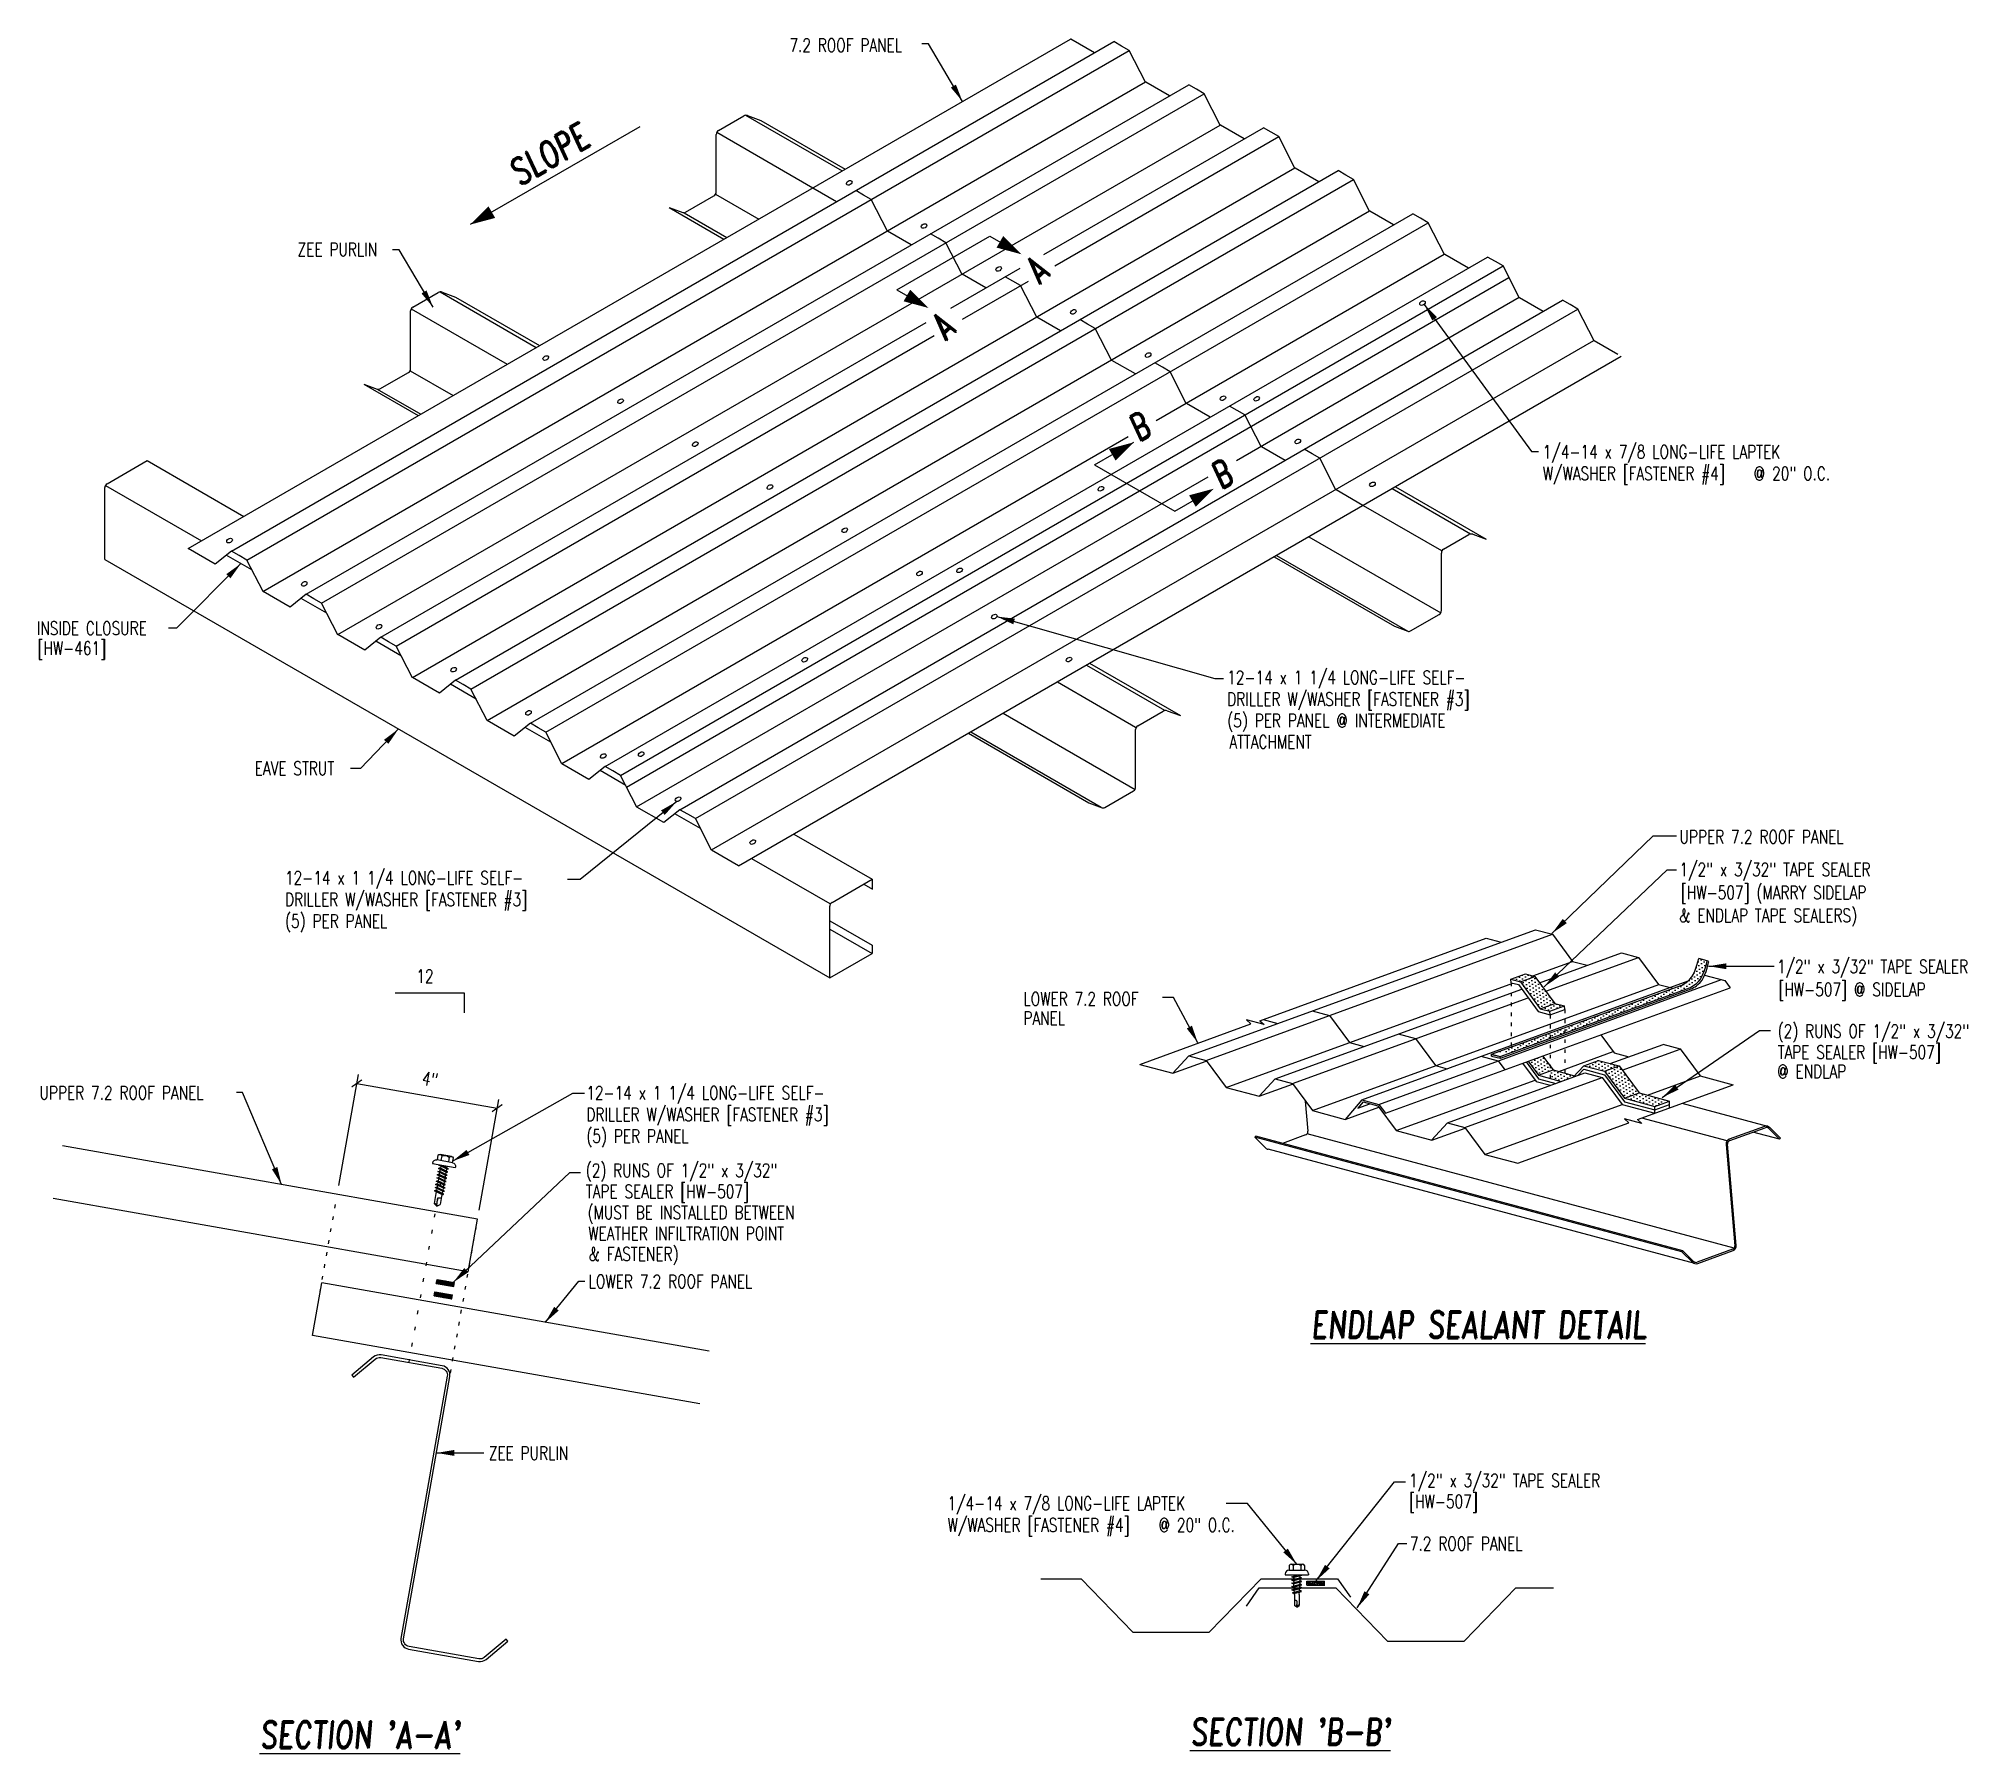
# Model space of a CAD drawing. Extents: x 1.3 to 55.4, y 13.1 to 61.3.
import ezdxf

# ---------------------------------------------------------------- set-up
doc = ezdxf.new("R2010")
doc.units = 0
doc.header["$LTSCALE"] = 4
doc.header["$MEASUREMENT"] = 0
doc.linetypes.add('ACAD_ISO07W100', pattern=[3, 0, -3])
doc.layers.get('0').update_dxf_attribs({"linetype": 'CONTINUOUS'})
doc.layers.get('Defpoints').update_dxf_attribs({"linetype": 'CONTINUOUS'})
for name, color, linetype in [('FASTENER', 9, 'CONTINUOUS'), ('LABEL', 6, 'CONTINUOUS'), ('MARK', 1, 'CONTINUOUS'), ('Mastic', 7, 'CONTINUOUS'), ('PANEL', 11, 'CONTINUOUS'), ('PANEL-S', 11, 'CONTINUOUS'), ('SECTION', 11, 'CONTINUOUS'), ('STLA', 12, 'CONTINUOUS'), ('TAPE', 9, 'CONTINUOUS'), ('TEXT', 2, 'CONTINUOUS')]:
    doc.layers.add(name, color=color, linetype=linetype)
doc.styles.add('ROMAND', font='romand', dxfattribs={"height": 0.075})
doc.styles.add('TEXT', font='SIMPLEX.shx', dxfattribs={"width": 0.75, "height": 0.375})
doc.styles.add('TEXT1', font='ROMANS.shx', dxfattribs={"width": 0.75, "height": 0.375})
doc.dimstyles.new('DETAIL', dxfattribs={"dimscale": 4, "dimtxt": 0.375, "dimasz": 0.0625, "dimexe": 0.0625, "dimexo": 0.0625, "dimgap": 0.0625, "dimtad": 1, "dimdec": 4, "dimzin": 3, "dimdsep": 46, "dimlunit": 4, "dimtxsty": 'TEXT1', "dimblk": 'ARCHTICK', "dimcen": 0.0625, "dimclrd": 7, "dimclre": 7, "dimclrt": 2, "dimadec": 0, "dimazin": 0, "dimtfac": 0.6, "dimtdec": 4, "dimtmove": 0, "dimatfit": 3, "dimfxl": 0, "dimfrac": 2, "dimtolj": 1, "dimtzin": 0, "dimarcsym": 0})
doc.dimstyles.new('DETAIL$7', dxfattribs={"dimscale": 4, "dimtxt": 0.375, "dimasz": 0.125, "dimexe": 0.0625, "dimexo": 0.0625, "dimgap": 0.0625, "dimtad": 1, "dimdec": 4, "dimzin": 3, "dimdsep": 46, "dimlunit": 4, "dimtxsty": 'TEXT', "dimblk": 'ARCHTICK', "dimcen": 0.0625, "dimclrd": 7, "dimclre": 7, "dimclrt": 2, "dimadec": 0, "dimazin": 0, "dimtfac": 0.6, "dimtdec": 4, "dimtmove": 0, "dimatfit": 3, "dimfxl": 0, "dimfrac": 2, "dimtolj": 1, "dimtzin": 0, "dimarcsym": 0})
pattern_1 = [(35, (-1.50944, 0), (-0.01537504, 0.1036819), [0, -0.09375])]

# ---------------------------------------------------------------- blocks, each defined once
blk = doc.blocks.new('LAY-LAB')
at = {"layer": 'LABEL', "color": 6, "style": 'ROMAND', "oblique": 5, "width": 0.75}
blk.add_attdef('LAY-LAB', (0.017, 0.036), '', height=0.188, dxfattribs=at)
blk = doc.blocks.new('FD-F3')
at = {"layer": 'TEXT', "style": 'TEXT1', "width": 0.75}
for s, p in [('12-14 x 1 1/4 LONG-LIFE SELF-', (0.005, -0.041)), ('DRILLER W/WASHER [FASTENER #3]', (0.005, -0.193))]:
    blk.add_text(s, height=0.09375, dxfattribs=at).set_placement(p)
blk.add_attdef('(QUANTITY)', (0.005, -0.344), '', height=0.0938, dxfattribs=at)
blk = doc.blocks.new('_ArchTick')
at = {"color": 0, "const_width": 0.15}
blk.add_lwpolyline([(-0.5, -0.5), (0.5, 0.5)], dxfattribs=at)
blk = doc.blocks.new('FD-F4')
at = {"layer": 'TEXT', "style": 'TEXT1', "width": 0.75}
for s, p in [('1/4-14 x 7/8 LONG-LIFE LAPTEK', (0.005, -0.041)), ('W/WASHER [FASTENER #4]', (0.005, -0.193))]:
    blk.add_text(s, height=0.09375, dxfattribs=at).set_placement(p)
blk.add_attdef('(QUANTITY)', (1.485, -0.193), '', height=0.0938, dxfattribs=at)
blk = doc.blocks.new('Z8X25')
at = {"layer": 'STLA'}
blk.add_lwpolyline([(-1.652, 0.753), (-1.139, 0.142, 0.221695), (-0.995, 0.075), (0.995, 0.075, 0.414214), (1.183, 0.262), (1.183, 4), (1.183, 7.738, -0.414214), (1.445, 8), (3.186, 8, -0.221695), (3.386, 7.906), (3.899, 7.295), (3.842, 7.247), (3.329, 7.858, 0.221695), (3.186, 7.925), (1.445, 7.925, 0.414214), (1.257, 7.738), (1.257, 4), (1.257, 0.262, -0.414214), (0.995, 0), (-0.995, 0, -0.221695), (-1.196, 0.094), (-1.709, 0.705)], format="xyb", close=True, dxfattribs=at)
blk = doc.blocks.new('fz2')
at = {"layer": 'FASTENER'}
for p, q in [((-0.324, 0.071), (-0.324, 0.037)), ((-0.324, 0.037), (0.324, 0.037)), ((-0.224, 0.171), (0.215, 0.171)), ((-0.215, 0.305), (-0.215, 0.171)), ((-0.161, 0.337), (0.161, 0.337)), ((-0.139, -0.016), (0.046, 0.037)), ((-0.107, 0.305), (-0.107, 0.171)), ((-0.104, -0.036), (0.139, 0.033)), ((-0.086, 0.037), (0.086, 0.037)), ((-0.086, 0.037), (-0.086, -0.001)), ((0.086, 0.037), (0.133, 0.037)), ((0.086, 0.018), (0.086, -0.042)), ((0.107, 0.305), (0.107, 0.171)), ((0.139, 0.033), (0.133, 0.037)), ((0.215, 0.305), (0.215, 0.171)), ((0.324, 0.071), (0.324, 0.037)), ((-0.104, -0.036), (-0.139, -0.016)), ((-0.139, -0.107), (0.104, -0.038)), ((-0.104, -0.127), (-0.139, -0.107)), ((-0.139, -0.198), (0.104, -0.128)), ((-0.104, -0.218), (-0.139, -0.198)), ((-0.139, -0.289), (0.104, -0.219)), ((-0.104, -0.309), (-0.139, -0.289)), ((-0.139, -0.38), (0.104, -0.31)), ((-0.104, -0.4), (-0.139, -0.38)), ((-0.139, -0.47), (0.104, -0.401)), ((-0.104, -0.491), (-0.139, -0.47)), ((-0.139, -0.561), (0.104, -0.492)), ((-0.104, -0.127), (0.139, -0.058)), ((-0.104, -0.218), (0.139, -0.149)), ((-0.104, -0.309), (0.139, -0.239)), ((-0.104, -0.4), (0.139, -0.33)), ((-0.104, -0.491), (0.139, -0.421)), ((-0.104, -0.581), (0.139, -0.512)), ((-0.086, -0.031), (-0.086, -0.092)), ((-0.086, -0.122), (-0.086, -0.183)), ((-0.086, -0.213), (-0.086, -0.274)), ((-0.086, -0.304), (-0.086, -0.364)), ((-0.086, -0.395), (-0.086, -0.455)), ((-0.086, -0.486), (-0.086, -0.546)), ((0.086, -0.073), (0.086, -0.133)), ((0.086, -0.164), (0.086, -0.224)), ((0.086, -0.255), (0.086, -0.315)), ((0.086, -0.345), (0.086, -0.406)), ((0.086, -0.436), (0.086, -0.497)), ((0.086, -0.527), (0.086, -0.588)), ((0.139, -0.058), (0.104, -0.038)), ((0.139, -0.149), (0.104, -0.128)), ((0.139, -0.239), (0.104, -0.219)), ((0.139, -0.33), (0.104, -0.31)), ((0.139, -0.421), (0.104, -0.401)), ((0.139, -0.512), (0.104, -0.492)), ((-0.104, -0.581), (-0.139, -0.561)), ((-0.139, -0.652), (0.104, -0.583)), ((-0.104, -0.672), (-0.139, -0.652)), ((-0.139, -0.743), (0.104, -0.674)), ((-0.104, -0.763), (-0.139, -0.743)), ((-0.104, -0.672), (0.139, -0.603)), ((-0.104, -0.763), (0.139, -0.694)), ((-0.086, -0.577), (-0.086, -0.637)), ((-0.086, -0.667), (-0.086, -0.728)), ((-0.086, -0.758), (-0.086, -1.05)), ((0, -1.111), (-0.086, -1.05)), ((-0.002, -1.095), (0.014, -0.909)), ((0, -1.111), (0.086, -1.05)), ((0.086, -0.618), (0.086, -0.679)), ((0.086, -0.709), (0.086, -1.05)), ((0.139, -0.603), (0.104, -0.583)), ((0.139, -0.694), (0.104, -0.674))]:
    blk.add_line(p, q, dxfattribs=at)
for centre, radius, start, end in [((-0.224, 0.071), 0.1, 90, 180), ((-0.161, 0.274), 0.0628, 29.8754, 150.1246), ((0, 0.141), 0.196, 56.9974, 123.0026), ((0.161, 0.274), 0.0628, 29.8754, 150.1246), ((0.224, 0.071), 0.1, 0, 90), ((-0.046, -0.921), 0.0615, 11.1445, 130.906), ((0.054, -1.097), 0.0563, 55.4585, 194.8454)]:
    blk.add_arc(centre, radius, start, end, dxfattribs=at)
blk = doc.blocks.new('*D8')
at = {"layer": 'Defpoints', "color": 0}
for p in [(14.124, 31.251), (9.636, 28.83), (13.575, 28.136)]:
    blk.add_point(p, dxfattribs=at)
at = {"layer": 'TEXT', "color": 7, "lineweight": -2}
for p, q in [((9.679, 29.077), (10.228, 32.192)), ((10.185, 31.946), (14.124, 31.251)), ((13.618, 28.382), (14.168, 31.497))]:
    blk.add_line(p, q, dxfattribs=at)
at = {"layer": 'TEXT', "color": 7, "lineweight": -2, "xscale": 0.25, "yscale": 0.25, "zscale": 0.25}
for p, rotation in [((10.185, 31.946), 169.9999583089106), ((14.124, 31.251), 349.9999583089106)]:
    blk.add_blockref('_ArchTick', p, dxfattribs=dict(at, rotation=rotation))
at = {"layer": 'TEXT', "color": 2, "insert": (12.237, 32.064), "char_height": 0.375, "attachment_point": 5, "rotation": 350, "style": 'TEXT1'}
blk.add_mtext('\\A1;4"', dxfattribs=at)
blk = doc.blocks.new('A$C22B817AC')
at = {"layer": 'TAPE'}
h = blk.add_hatch(dxfattribs=at)
h.set_pattern_fill('DOTS', color=256, scale=0.35, angle=270, style=0)
h.set_pattern_definition([(270, (-46.173024, -15.338993), (0.021875, -0.0109375), [0, -0.021875])])
h.paths.add_polyline_path([(-1.948, 1.156), (-1.928, 1.267), (-2.421, 1.354), (-2.44, 1.243)])
for p, q in [((-2.44, 1.243), (-2.421, 1.354)), ((-2.44, 1.243), (-1.948, 1.156)), ((-2.421, 1.354), (-1.928, 1.267)), ((-1.948, 1.156), (-1.928, 1.267))]:
    blk.add_line(p, q, dxfattribs=at)
blk = doc.blocks.new('fz5')
at = {"layer": 'FASTENER'}
for p, q in [((-0.326, 0.071), (-0.326, 0.037)), ((-0.326, 0.037), (0.322, 0.037)), ((-0.226, 0.171), (0.214, 0.171)), ((-0.217, 0.305), (-0.217, 0.171)), ((-0.163, 0.337), (0.159, 0.337)), ((-0.141, -0.014), (0.037, 0.037)), ((-0.108, 0.305), (-0.108, 0.171)), ((-0.105, -0.034), (0.137, 0.035)), ((-0.088, 0.037), (-0.088, 0.001)), ((-0.088, 0.037), (0.085, 0.037)), ((0.085, 0.037), (0.134, 0.037)), ((0.085, 0.02), (0.085, -0.041)), ((0.105, 0.305), (0.105, 0.171)), ((0.137, 0.035), (0.134, 0.037)), ((0.214, 0.305), (0.214, 0.171)), ((0.322, 0.071), (0.322, 0.037)), ((-0.105, -0.034), (-0.141, -0.014)), ((-0.141, -0.105), (0.102, -0.036)), ((-0.105, -0.125), (-0.141, -0.105)), ((-0.141, -0.196), (0.102, -0.127)), ((-0.105, -0.216), (-0.141, -0.196)), ((-0.141, -0.287), (0.102, -0.217)), ((-0.105, -0.307), (-0.141, -0.287)), ((-0.141, -0.378), (0.102, -0.308)), ((-0.105, -0.398), (-0.141, -0.378)), ((-0.122, -0.463), (0.089, -0.403)), ((-0.086, -0.483), (-0.122, -0.463)), ((-0.105, -0.125), (0.137, -0.056)), ((-0.105, -0.216), (0.137, -0.147)), ((-0.105, -0.307), (0.137, -0.238)), ((-0.105, -0.398), (0.137, -0.328)), ((-0.088, -0.029), (-0.088, -0.09)), ((-0.088, -0.12), (-0.088, -0.181)), ((-0.084, -0.27), (-0.088, -0.211)), ((-0.086, -0.483), (0.124, -0.423)), ((-0.078, -0.36), (-0.082, -0.3)), ((-0.071, -0.449), (-0.075, -0.389)), ((-0.066, -0.516), (-0.069, -0.478)), ((-0.066, -0.516), (-0.066, -0.82)), ((0.063, -0.515), (0.068, -0.439)), ((0.063, -0.516), (0.063, -0.82)), ((0.071, -0.408), (0.075, -0.346)), ((0.077, -0.315), (0.082, -0.253)), ((0.084, -0.223), (0.085, -0.211)), ((0.085, -0.071), (0.085, -0.131)), ((0.085, -0.162), (0.085, -0.211)), ((0.124, -0.423), (0.089, -0.403)), ((0.137, -0.056), (0.102, -0.036)), ((0.137, -0.147), (0.102, -0.127)), ((0.137, -0.238), (0.102, -0.217)), ((0.137, -0.328), (0.102, -0.308)), ((-0.002, -0.866), (-0.066, -0.82)), ((-0.003, -0.854), (0.009, -0.714)), ((-0.002, -0.866), (0.063, -0.82))]:
    blk.add_line(p, q, dxfattribs=at)
for centre, radius, start, end in [((-0.226, 0.071), 0.1, 90, 180), ((-0.163, 0.274), 0.0628, 29.8754, 150.1246), ((-0.002, 0.141), 0.196, 56.9974, 123.0026), ((0.159, 0.274), 0.0628, 29.8754, 150.1246), ((0.222, 0.071), 0.1, 0, 90), ((0.073, -0.516), 0.01, 175.9484, 180), ((-0.036, -0.723), 0.0461, 11.1445, 130.906), ((0.039, -0.855), 0.0422, 55.4585, 194.8454)]:
    blk.add_arc(centre, radius, start, end, dxfattribs=at)

msp = doc.modelspace()

# ---------------------------------------------------------------- hatches: boundary and pattern name
at = {"layer": 'Mastic'}
h = msp.add_hatch(dxfattribs=at)
h.set_pattern_fill('DOTS', color=256, scale=1.5, angle=35, style=0)
h.set_pattern_definition(pattern_1)
edge = h.paths.add_edge_path()
edge.add_spline(control_points=[(47.61822, 34.64078), (47.67646, 34.67394), (47.94298, 34.82571), (48.02608, 35.13939), (48.09102, 35.38454)], knot_values=[0, 0, 0, 0, 0.19757377, 0.90420934, 0.90420934, 0.90420934, 0.90420934], degree=3, periodic=0)
edge.add_line((48.09102, 35.38454), (47.84954, 35.44924))
edge.add_spline(control_points=[(47.84954, 35.44924), (47.78576, 35.20846), (47.72198, 34.96769), (47.55205, 34.82061)], knot_values=[0.21016279, 0.21016279, 0.21016279, 0.21016279, 0.90420934, 0.90420934, 0.90420934, 0.90420934], degree=3, periodic=0)
edge.add_spline(control_points=[(47.55205, 34.82061), (47.54897, 34.81794), (47.49693, 34.77392), (47.43498, 34.73865), (47.37675, 34.70548)], knot_values=[0, 0, 0, 0, 0.01258902, 0.21016279, 0.21016279, 0.21016279, 0.21016279], degree=3, periodic=0)
edge.add_line((47.37675, 34.70548), (44.09157, 33.50978))
edge.add_line((44.09157, 33.50978), (44.09157, 33.35719))
edge.add_line((44.09157, 33.35719), (47.61822, 34.64078))
h.paths.add_polyline_path([(44.09157, 33.50978), (43.68047, 33.36015), (43.68047, 33.20756), (44.09157, 33.35719)])
h.paths.add_polyline_path([(43.68047, 33.20756), (43.68047, 33.36015), (42.23842, 32.83529), (42.47989, 32.77058)])
h = msp.add_hatch(dxfattribs=at)
h.set_pattern_fill('DOTS', color=256, scale=1.5, angle=35, style=0)
h.set_pattern_definition(pattern_1)
h.paths.add_polyline_path([(43.25476, 34.94832), (42.98768, 35.01989), (42.57657, 34.87026), (42.84366, 34.79869)])
h.paths.add_polyline_path([(43.25476, 34.94832), (42.84366, 34.79869), (43.40468, 34.04036), (43.81579, 34.18999)])
h.paths.add_polyline_path([(44.08288, 34.11842), (43.81579, 34.18999), (43.40468, 34.04036), (43.67177, 33.96879)])
h.paths.add_polyline_path([(43.47047, 32.71681), (43.05937, 32.56718), (43.35083, 32.17322), (43.68047, 32.2932), (43.68047, 32.43295)])
h.paths.add_polyline_path([(43.76193, 32.32285), (43.68047, 32.2932), (43.68047, 32.08489), (43.99433, 32.00079), (44.32947, 32.12277), (44.36516, 32.16121)])
h.paths.add_polyline_path([(45.03519, 32.58969), (44.62408, 32.44006), (45.20295, 32.28495), (45.61406, 32.43458)])
h.paths.add_polyline_path([(45.61406, 32.43458), (45.20295, 32.28495), (45.76398, 31.52661), (46.17508, 31.67624)])
h.paths.add_polyline_path([(46.17508, 31.67624), (45.76398, 31.52661), (46.62091, 31.297), (47.03201, 31.44663)])

# ---------------------------------------------------------------- linework, layer by layer
at = {"layer": 'FASTENER'}
for centre in [(24.00629, 57.22223), (26.10602, 56.00995), (28.2018, 54.80539), (30.29758, 53.60082), (40.09718, 53.84683), (15.48823, 52.30433), (32.39731, 52.38854), (17.58796, 51.09205), (34.49703, 51.17626), (35.44389, 51.16025), (19.68374, 49.88749), (36.59676, 49.96398), (21.77952, 48.68292), (38.69254, 48.75942), (31.07113, 48.63564), (6.61177, 47.1795), (23.87925, 47.47064), (8.7115, 45.96722), (25.97898, 46.25836), (27.1033, 46.34481), (28.07871, 45.04608), (10.80728, 44.76266), (22.75785, 43.83596), (30.17449, 43.84152), (12.90306, 43.55809), (15.00279, 42.34581), (17.10252, 41.13353), (18.16581, 41.18475), (19.20225, 39.92126), (21.29803, 38.71669)]:
    msp.add_ellipse(centre, major_axis=(-0.07331, -0.04233), ratio=0.67171758, dxfattribs=at)
at = {"layer": 'MARK', "color": 6}
msp.add_lwpolyline([(13.20521, 33.92747), (13.20521, 34.47448), (11.25681, 34.47448)], dxfattribs=at)
at = {"layer": 'Mastic'}
for p, q in [((48.09102, 35.38454), (47.84954, 35.44924)), ((48.13411, 35.36611), (48.09102, 35.38454)), ((42.03695, 32.76196), (47.37675, 34.70548)), ((42.57657, 34.87026), (42.98768, 35.01989)), ((42.57657, 34.87026), (42.84366, 34.79869)), ((42.58527, 34.77087), (42.57657, 34.87026)), ((42.58488, 34.77098), (42.78777, 34.71661)), ((42.78777, 34.71661), (43.34879, 33.95828)), ((42.84366, 34.79869), (43.25476, 34.94832)), ((42.84366, 34.79869), (43.40468, 34.04036)), ((42.98768, 35.01989), (43.25476, 34.94832)), ((43.25476, 34.94832), (43.81579, 34.18999)), ((42.27842, 32.69725), (47.61822, 34.64078)), ((42.28251, 32.65056), (47.66251, 34.60872)), ((43.40468, 34.04036), (43.81579, 34.18999)), ((43.67177, 33.96879), (44.08288, 34.11842)), ((43.81579, 34.18999), (44.08288, 34.11842)), ((44.09157, 34.01904), (44.08288, 34.11842)), ((43.34879, 33.95828), (43.68047, 33.86941)), ((43.40468, 34.04036), (43.67177, 33.96879)), ((43.68047, 33.86941), (43.67177, 33.96879)), ((43.68047, 33.86941), (44.09157, 34.01904)), ((42.03251, 32.76034), (42.03695, 32.76196)), ((42.03251, 32.76034), (42.27399, 32.69564)), ((42.0366, 32.71365), (42.03251, 32.76034)), ((42.0366, 32.71365), (42.27807, 32.64894)), ((42.03695, 32.76196), (42.27842, 32.69725)), ((42.27399, 32.69564), (42.27842, 32.69725)), ((42.27807, 32.64894), (42.27399, 32.69564)), ((42.27807, 32.64894), (42.28251, 32.65056)), ((42.28251, 32.65056), (42.27842, 32.69725)), ((42.90654, 32.51155), (43.2851, 31.99985)), ((43.00285, 32.5466), (43.35083, 32.07625)), ((43.05937, 32.56718), (43.35083, 32.17322)), ((43.47047, 32.71681), (43.76193, 32.32285)), ((44.62408, 32.44006), (45.03519, 32.58969)), ((45.03519, 32.58969), (45.61406, 32.43458)), ((43.2851, 31.99985), (43.69211, 31.89079)), ((43.35083, 32.17322), (43.76193, 32.32285)), ((43.35083, 32.17322), (43.99433, 32.00079)), ((43.35083, 32.07625), (43.84087, 31.94494)), ((43.76193, 32.32285), (44.36516, 32.16121)), ((44.62408, 32.44006), (44.32947, 32.12277)), ((44.62408, 32.34309), (44.46548, 32.17227)), ((44.62408, 32.44006), (45.20295, 32.28495)), ((44.62408, 32.34309), (45.20295, 32.18798)), ((44.65427, 32.24099), (45.13722, 32.11158)), ((45.13722, 32.11158), (45.69825, 31.35325)), ((45.20295, 32.28495), (45.61406, 32.43458)), ((45.20295, 32.28495), (45.61406, 32.43458)), ((45.20295, 32.28495), (45.76398, 31.52661)), ((45.20295, 32.18798), (45.76398, 31.42964)), ((45.61406, 32.43458), (46.17508, 31.67624)), ((45.76398, 31.52661), (46.17508, 31.67624)), ((45.76398, 31.52661), (46.62091, 31.297)), ((45.76398, 31.42964), (46.62091, 31.20003)), ((46.17508, 31.67624), (47.03201, 31.44663)), ((46.62091, 31.297), (47.03201, 31.44663)), ((47.03201, 31.25565), (47.03201, 31.44663)), ((45.69825, 31.35325), (46.62091, 31.10602)), ((46.62091, 31.20003), (47.03201, 31.34966)), ((46.62091, 31.10602), (46.62091, 31.297))]:
    msp.add_line(p, q, dxfattribs=at)
for points in [[(47.37675, 34.70548), (47.5427, 34.8127), (47.84954, 35.44924)], [(47.61822, 34.64078), (47.78417, 34.748), (48.09102, 35.38454)], [(47.66251, 34.60872), (47.82846, 34.71594), (48.13411, 35.36611)]]:
    msp.add_spline(points, degree=3, dxfattribs=at)
at = {"layer": 'PANEL'}
for p, q in [((5.4523, 46.96008), (30.21437, 61.25647)), ((6.66484, 46.88502), (31.43472, 61.18592)), ((30.89346, 60.87342), (30.23, 61.25647)), ((31.65123, 61.06092), (31.43472, 61.18592)), ((31.65123, 61.06092), (31.43472, 61.18592)), ((7.09785, 46.63502), (31.86774, 60.93592)), ((31.86774, 60.93592), (31.65123, 61.06092)), ((31.86774, 60.93592), (31.65123, 61.06092)), ((32.32191, 60.0487), (31.86774, 60.93592)), ((7.54808, 45.75552), (32.31797, 60.05642)), ((8.76457, 45.67274), (33.53445, 59.97364)), ((9.19758, 45.42274), (33.96747, 59.72364)), ((32.99319, 59.66114), (32.32973, 60.04419)), ((33.75096, 59.84864), (33.53445, 59.97364)), ((33.75096, 59.84864), (33.53445, 59.97364)), ((33.96747, 59.72364), (33.75096, 59.84864)), ((33.96747, 59.72364), (33.75096, 59.84864)), ((34.42164, 58.83642), (33.96747, 59.72364)), ((9.64781, 44.54324), (34.41769, 58.84414)), ((29.46967, 55.21228), (35.63023, 58.76908)), ((29.77459, 54.88832), (36.06325, 58.51908)), ((35.08897, 58.45658), (34.42551, 58.83963)), ((35.84674, 58.64408), (35.63023, 58.76908)), ((35.84674, 58.64408), (35.63023, 58.76908)), ((36.06325, 58.51908), (35.84674, 58.64408)), ((36.06325, 58.51908), (35.84674, 58.64408)), ((36.51742, 57.63186), (36.06325, 58.51908)), ((11.74359, 43.33867), (36.51347, 57.63957)), ((12.95613, 43.26361), (37.72601, 57.56451)), ((37.18475, 57.25201), (36.52129, 57.63506)), ((37.94252, 57.43951), (37.72601, 57.56451)), ((37.94252, 57.43951), (37.72601, 57.56451)), ((38.15903, 57.31451), (37.94252, 57.43951)), ((38.15903, 57.31451), (37.94252, 57.43951)), ((13.38914, 43.01361), (38.15903, 57.31451)), ((23.64838, 56.69047), (22.98492, 57.07352)), ((24.40615, 56.87797), (24.18964, 57.00297)), ((24.40615, 56.87797), (24.18964, 57.00297)), ((24.62266, 56.75297), (24.40615, 56.87797)), ((24.62266, 56.75297), (24.40615, 56.87797)), ((38.6132, 56.42729), (38.15903, 57.31451)), ((13.83937, 42.1341), (38.60925, 56.435)), ((15.05586, 42.05133), (39.82574, 56.35223)), ((25.07683, 55.86575), (24.62266, 56.75297)), ((39.28448, 56.03973), (38.62102, 56.42278)), ((40.04225, 56.22723), (39.82574, 56.35223)), ((40.04225, 56.22723), (39.82574, 56.35223)), ((15.48887, 41.80133), (40.25876, 56.10223)), ((25.74811, 55.47819), (25.08464, 55.86124)), ((26.50588, 55.66569), (26.28937, 55.79069)), ((26.50588, 55.66569), (26.28937, 55.79069)), ((40.25876, 56.10223), (40.04225, 56.22723)), ((40.25876, 56.10223), (40.04225, 56.22723)), ((40.71293, 55.21501), (40.25876, 56.10223)), ((26.72238, 55.54069), (26.50588, 55.66569)), ((26.72238, 55.54069), (26.50588, 55.66569)), ((27.17656, 54.65347), (26.72238, 55.54069)), ((17.15558, 40.83905), (41.92547, 55.13995)), ((17.5886, 40.58905), (42.35848, 54.88995)), ((26.86183, 53.70664), (28.8011, 54.82628)), ((32.62496, 50.55541), (40.70898, 55.22273)), ((41.3842, 54.82745), (40.72074, 55.2105)), ((42.14198, 55.01495), (41.92547, 55.13995)), ((42.14198, 55.01495), (41.92547, 55.13995)), ((42.35848, 54.88995), (42.14198, 55.01495)), ((42.35848, 54.88995), (42.14198, 55.01495)), ((42.81266, 54.00273), (42.35848, 54.88995)), ((17.7551, 40.2638), (42.52498, 54.5647)), ((27.84389, 54.27363), (27.18042, 54.65668)), ((27.18978, 53.39598), (29.03818, 54.46315)), ((28.60166, 54.46113), (28.38515, 54.58613)), ((28.60166, 54.46113), (28.38515, 54.58613)), ((28.81816, 54.33613), (28.60166, 54.46113)), ((28.81816, 54.33613), (28.60166, 54.46113)), ((29.27234, 53.44891), (28.81816, 54.33613)), ((19.25531, 39.62677), (44.0252, 53.92767)), ((19.68832, 39.37677), (44.45821, 53.67767)), ((34.87638, 49.43072), (42.80871, 54.01045)), ((43.48393, 53.61517), (42.82047, 53.99822)), ((44.24171, 53.80267), (44.0252, 53.92767)), ((44.24171, 53.80267), (44.0252, 53.92767)), ((44.45821, 53.67767), (44.24171, 53.80267)), ((44.45821, 53.67767), (44.24171, 53.80267)), ((44.91239, 52.79046), (44.45821, 53.67767)), ((10.86035, 44.46818), (26.16415, 53.30383)), ((29.93967, 53.06906), (29.27621, 53.45211)), ((30.69744, 53.25656), (30.48093, 53.38156)), ((30.69744, 53.25656), (30.48093, 53.38156)), ((30.91395, 53.13156), (30.69744, 53.25656)), ((30.91395, 53.13156), (30.69744, 53.25656)), ((31.36812, 52.24434), (30.91395, 53.13156)), ((11.29336, 44.21818), (26.3889, 52.93359)), ((20.13855, 38.49727), (44.90844, 52.79817)), ((45.58366, 52.4029), (44.9202, 52.78595)), ((20.90086, 38.05171), (45.67075, 52.35261)), ((32.03939, 51.85678), (31.37593, 52.23983)), ((32.79717, 52.04428), (32.58066, 52.16928)), ((32.79717, 52.04428), (32.58066, 52.16928)), ((33.01367, 51.91928), (32.79717, 52.04428)), ((33.01367, 51.91928), (32.79717, 52.04428)), ((33.46785, 51.03206), (33.01367, 51.91928)), ((34.13912, 50.6445), (33.47566, 51.02755)), ((34.8969, 50.832), (34.68039, 50.957)), ((34.8969, 50.832), (34.68039, 50.957)), ((35.1134, 50.707), (34.8969, 50.832)), ((35.1134, 50.707), (34.8969, 50.832)), ((35.56758, 49.81978), (35.1134, 50.707)), ((15.9391, 40.92183), (31.83873, 50.10149)), ((36.23885, 49.43222), (35.57539, 49.81527)), ((36.99662, 49.61972), (36.78012, 49.74472)), ((36.99662, 49.61972), (36.78012, 49.74472)), ((37.21313, 49.49472), (36.99662, 49.61972)), ((37.21313, 49.49472), (36.99662, 49.61972)), ((37.66731, 48.60751), (37.21313, 49.49472)), ((18.03882, 39.70955), (34.07991, 48.97087)), ((38.42567, 48.16966), (37.67512, 48.603)), ((6.21066, 46.52224), (5.4523, 46.96008)), ((6.66484, 46.88502), (6.21066, 46.52224)), ((6.88134, 46.76002), (6.66484, 46.88502)), ((6.88134, 46.76002), (6.66484, 46.88502)), ((7.09785, 46.63502), (6.88134, 46.76002)), ((7.09785, 46.63502), (6.88134, 46.76002)), ((7.55203, 45.7478), (7.09785, 46.63502)), ((8.31039, 45.30996), (7.55203, 45.7478)), ((8.76457, 45.67274), (8.31039, 45.30996)), ((8.98107, 45.54774), (8.76457, 45.67274)), ((8.98107, 45.54774), (8.76457, 45.67274)), ((9.19758, 45.42274), (8.98107, 45.54774)), ((9.19758, 45.42274), (8.98107, 45.54774)), ((9.65176, 44.53552), (9.19758, 45.42274)), ((10.40617, 44.10539), (9.64781, 44.54324)), ((10.86035, 44.46818), (10.40617, 44.10539)), ((11.07685, 44.34318), (10.86035, 44.46818)), ((11.07685, 44.34318), (10.86035, 44.46818)), ((11.29336, 44.21818), (11.07685, 44.34318)), ((11.29336, 44.21818), (11.07685, 44.34318)), ((11.74754, 43.33096), (11.29336, 44.21818)), ((12.50195, 42.90083), (11.74359, 43.33867)), ((12.95613, 43.26361), (12.50195, 42.90083)), ((13.17263, 43.13861), (12.95613, 43.26361)), ((13.17263, 43.13861), (12.95613, 43.26361)), ((13.38914, 43.01361), (13.17263, 43.13861)), ((13.38914, 43.01361), (13.17263, 43.13861)), ((13.84332, 42.12639), (13.38914, 43.01361)), ((14.60168, 41.68855), (13.84332, 42.12639)), ((15.05586, 42.05133), (14.60168, 41.68855)), ((15.27236, 41.92633), (15.05586, 42.05133)), ((15.27236, 41.92633), (15.05586, 42.05133)), ((15.48887, 41.80133), (15.27236, 41.92633)), ((15.48887, 41.80133), (15.27236, 41.92633)), ((15.94304, 40.91411), (15.48887, 41.80133)), ((16.70141, 40.47627), (15.94304, 40.91411)), ((17.15558, 40.83905), (16.70141, 40.47627)), ((17.37209, 40.71405), (17.15558, 40.83905)), ((17.37209, 40.71405), (17.15558, 40.83905)), ((17.5886, 40.58905), (17.37209, 40.71405)), ((17.5886, 40.58905), (17.37209, 40.71405)), ((18.04277, 39.70183), (17.5886, 40.58905)), ((18.80114, 39.26399), (18.04277, 39.70183)), ((19.25531, 39.62677), (18.80114, 39.26399)), ((19.47182, 39.50177), (19.25531, 39.62677)), ((19.47182, 39.50177), (19.25531, 39.62677)), ((19.68832, 39.37677), (19.47182, 39.50177)), ((19.68832, 39.37677), (19.47182, 39.50177)), ((20.1425, 38.48956), (19.68832, 39.37677)), ((20.90086, 38.05171), (20.1425, 38.48956)), ((33.53946, 32.71849), (43.2656, 36.25851)), ((34.02241, 32.58908), (43.74855, 36.12911)), ((35.52955, 33.70453), (41.88928, 36.01929)), ((41.88928, 36.01929), (42.30344, 35.90831)), ((43.2656, 36.25851), (43.74855, 36.12911)), ((43.74855, 36.12911), (44.30958, 35.37077)), ((43.19379, 34.96466), (44.30958, 35.37077)), ((43.38543, 34.77169), (45.68748, 35.60957)), ((43.56331, 34.53125), (46.16492, 35.47816)), ((44.30958, 35.37077), (44.71659, 35.26171)), ((45.67875, 35.61191), (46.1617, 35.4825)), ((46.1617, 35.4825), (46.72273, 34.72417)), ((34.58344, 31.83075), (42.6291, 34.75913)), ((37.00531, 31.18181), (46.73145, 34.72183)), ((38.39053, 31.48609), (47.55205, 34.82061)), ((38.87348, 31.35668), (48.49289, 34.85786)), ((46.72273, 34.72417), (47.12974, 34.61511)), ((48.01773, 34.98518), (48.58042, 34.83441)), ((48.58042, 34.83441), (48.73064, 34.63135)), ((35.96134, 32.06955), (42.88246, 34.58863)), ((36.44429, 31.94014), (43.06034, 34.34818)), ((39.05594, 31.11005), (48.73064, 34.63135)), ((32.16314, 32.47926), (35.27941, 33.61349)), ((35.64941, 33.59338), (35.15954, 33.72464)), ((35.15954, 33.72464), (35.27941, 33.61349)), ((35.52955, 33.70453), (35.64941, 33.59338)), ((35.62676, 33.73992), (36.04093, 33.62894)), ((37.00309, 33.97914), (37.48604, 33.84974)), ((37.48604, 33.84974), (38.04706, 33.0914)), ((38.04706, 33.0914), (38.4628, 32.98)), ((39.41624, 33.33254), (39.89919, 33.20313)), ((39.89919, 33.20313), (40.46021, 32.4448)), ((45.09901, 33.30954), (45.47435, 32.80219)), ((45.36759, 32.50062), (46.85226, 33.04099)), ((46.84353, 33.04333), (47.32648, 32.91392)), ((33.53946, 32.71849), (33.08738, 32.23161)), ((33.08738, 32.23161), (34.0237, 32.5724)), ((33.53946, 32.71849), (34.02241, 32.58908)), ((34.02241, 32.58908), (34.58344, 31.83075)), ((41.7387, 32.71024), (42.22165, 32.58083)), ((42.22165, 32.58083), (42.40732, 32.32985)), ((43.92184, 32.28), (45.44936, 32.83597)), ((45.47435, 32.80219), (45.8901, 32.69079)), ((45.70116, 32.31684), (47.32969, 32.90958)), ((47.32648, 32.91392), (47.8875, 32.15559)), ((32.16314, 32.47926), (33.08738, 32.23161)), ((35.96134, 32.06955), (35.50926, 31.58267)), ((35.96134, 32.06955), (36.44429, 31.94014)), ((39.35792, 30.61887), (43.25689, 32.03798)), ((40.46021, 32.4448), (40.78526, 32.3577)), ((40.80368, 30.83949), (44.65427, 32.24099)), ((41.28663, 30.71008), (45.13722, 32.11158)), ((46.41157, 31.61288), (47.89623, 32.15325)), ((47.8875, 32.15559), (48.81889, 31.90602)), ((34.58344, 31.83075), (35.50926, 31.58267)), ((35.50926, 31.58267), (36.44557, 31.92346)), ((36.44429, 31.94014), (37.00531, 31.18181)), ((38.39053, 31.48609), (37.93114, 30.93373)), ((38.42855, 31.42509), (38.28444, 31.25181)), ((38.39053, 31.48609), (38.87348, 31.35668)), ((38.42855, 31.42509), (38.84378, 31.31383)), ((46.13672, 30.92979), (48.81889, 31.90602)), ((37.00531, 31.18181), (37.93114, 30.93373)), ((37.93114, 30.93373), (38.87171, 31.27608)), ((38.28444, 31.25181), (38.61976, 31.37386)), ((38.84378, 31.31383), (39.35792, 30.61887)), ((38.87348, 31.35668), (39.05594, 31.11005)), ((41.84765, 29.95175), (45.69825, 31.35325)), ((46.25658, 30.81864), (45.76671, 30.9499)), ((45.76671, 30.9499), (45.88658, 30.83875)), ((46.13672, 30.92979), (46.25658, 30.81864)), ((39.35792, 30.61887), (40.36032, 30.35028)), ((40.80368, 30.83949), (40.3516, 30.35261)), ((40.36032, 30.35028), (41.29664, 30.69107)), ((40.80368, 30.83949), (41.28663, 30.71008)), ((41.28663, 30.71008), (41.84765, 29.95175)), ((42.77031, 29.70452), (45.88658, 30.83875)), ((41.84765, 29.95175), (42.77031, 29.70452))]:
    msp.add_line(p, q, dxfattribs=at)
for centre in [(30.22219, 61.24294), (32.32191, 60.03066), (34.41769, 58.8261), (36.51347, 57.62153), (22.9771, 57.05999), (38.6132, 56.40925), (40.71293, 55.19697), (44.91239, 52.77241)]:
    msp.add_arc(centre, 0.01562, 60, 120, dxfattribs=at)
at = {"layer": 'PANEL-S'}
for p, q in [((13.57495, 28.13588), (1.9215, 30.1907)), ((13.31448, 26.65867), (1.66103, 28.71349)), ((13.31448, 26.65867), (13.57495, 28.13588)), ((8.93768, 24.87169), (9.19815, 26.3489)), ((20.07646, 24.43075), (9.19815, 26.3489)), ((19.81599, 22.95354), (8.93768, 24.87169))]:
    msp.add_line(p, q, dxfattribs=at)
for points in [[(29.38537, 18.03812), (30.51273, 18.03812), (31.96673, 16.53812), (34.11273, 16.53812), (35.56673, 18.03812), (37.71273, 18.03812), (38.07408, 17.52205)], [(35.15618, 17.26842), (35.51754, 17.78449), (37.66354, 17.78449), (39.11754, 16.28449), (41.26354, 16.28449), (42.71754, 17.78449), (43.77419, 17.78449)]]:
    msp.add_lwpolyline(points, dxfattribs=at)
at = {"layer": 'SECTION'}
for p, q in [((18.12687, 58.79671), (13.37064, 56.05069)), ((25.34342, 54.22165), (27.95345, 55.72855)), ((27.95345, 55.72855), (28.78982, 55.24567)), ((25.34342, 54.22165), (26.17979, 53.73877)), ((30.89236, 49.30381), (31.99194, 49.93865)), ((30.89236, 49.30381), (33.14429, 48.00366)), ((33.14429, 48.00366), (34.13562, 48.576))]:
    msp.add_line(p, q, dxfattribs=at)
for points in [[(13.37064, 56.05069, 0, 0.375, 0), (13.97456, 56.39937, 0.375, 0.375, 0)], [(28.839, 55.21727, 0, 0.375, 0), (28.23509, 55.56594, 0.375, 0.375, 0)], [(26.22898, 53.71037, 0, 0.375, 0), (25.62506, 54.05904, 0.375, 0.375, 0)], [(31.99194, 49.93865, 0, 0.375, 0), (31.38802, 49.58998, 0.375, 0.375, 0)], [(34.24387, 48.6385, 0, 0.375, 0), (33.63995, 48.28983, 0.375, 0.375, 0)]]:
    msp.add_lwpolyline(points, format="xyseb", dxfattribs=at)
at = {"layer": 'STLA'}
for p, q in [((20.33448, 58.6898), (21.04433, 59.09963)), ((21.09845, 59.1167), (23.80331, 57.55504)), ((21.15472, 59.10929), (21.52953, 58.97287)), ((20.27198, 57.76325), (20.27198, 58.58155)), ((20.28873, 58.64405), (22.98912, 57.08497)), ((21.52953, 58.97287), (23.89429, 57.60757)), ((20.27198, 56.96652), (20.27198, 57.76325)), ((19.41005, 56.39672), (20.20948, 56.85827)), ((20.25523, 56.90402), (21.46547, 56.20529)), ((18.9563, 56.52623), (20.48883, 55.64143)), ((18.9563, 56.52623), (19.33111, 56.38981)), ((19.37135, 56.38452), (20.57362, 55.69038)), ((11.75787, 53.73289), (12.46772, 54.14272)), ((12.52184, 54.15979), (15.2222, 52.60074)), ((12.57811, 54.15238), (12.95292, 54.01596)), ((11.69537, 52.80634), (11.69537, 53.62464)), ((11.71212, 53.68714), (14.40801, 52.13066)), ((12.95292, 54.01596), (15.31318, 52.65326)), ((11.69537, 52.00961), (11.69537, 52.80634)), ((10.37969, 51.56932), (11.90772, 50.68712)), ((10.37969, 51.56932), (10.7545, 51.4329)), ((10.83344, 51.43981), (11.63287, 51.90136)), ((11.67862, 51.94711), (12.88436, 51.25098)), ((10.7545, 51.4329), (11.97698, 50.72711)), ((3.17262, 48.77619), (4.2985, 49.42622)), ((4.2985, 49.42622), (7.01114, 47.86008)), ((3.12686, 48.73044), (5.82276, 47.17397)), ((3.11012, 47.84965), (3.11012, 48.66794)), ((39.245, 48.63978), (41.44124, 47.37178)), ((39.33598, 48.69231), (41.8846, 47.22086)), ((3.11012, 46.65309), (3.11012, 47.84965)), ((38.43081, 48.16971), (40.62705, 46.90171)), ((36.90716, 47.29003), (40.6103, 45.15202)), ((40.68955, 46.9378), (41.3994, 47.34763)), ((41.50979, 47.35728), (41.8846, 47.22086)), ((3.11012, 46.65309), (23.46153, 34.90319)), ((7.24117, 46.35504), (6.52151, 46.77054)), ((35.93052, 46.72617), (39.31137, 44.77423)), ((35.99978, 46.76615), (39.68618, 44.63781)), ((40.62705, 46.01125), (40.62705, 46.82954)), ((9.3409, 45.14276), (8.62124, 45.55826)), ((40.62705, 45.21452), (40.62705, 46.01125)), ((39.76512, 44.64471), (40.56455, 45.10626)), ((39.31137, 44.77423), (39.68618, 44.63781)), ((11.43668, 43.9382), (10.71702, 44.35369)), ((30.66388, 43.68547), (32.86012, 42.41748)), ((30.75486, 43.738), (33.30348, 42.26656)), ((13.53246, 42.73363), (12.8128, 43.14913)), ((29.8497, 43.2154), (32.04594, 41.9474)), ((28.32604, 42.33572), (32.02919, 40.19771)), ((32.10844, 41.98349), (32.81828, 42.39332)), ((32.92867, 42.40298), (33.30348, 42.26656)), ((15.63219, 41.52135), (14.91253, 41.93685)), ((27.3494, 41.77186), (30.73026, 39.81992)), ((27.41866, 41.81185), (31.07687, 39.69978)), ((32.04594, 41.05694), (32.04594, 41.87523)), ((17.73192, 40.30907), (17.01226, 40.72457)), ((32.04594, 40.26021), (32.04594, 41.05694)), ((31.18401, 39.69041), (31.98344, 40.15195)), ((30.73026, 39.81992), (31.10507, 39.6835)), ((19.83165, 39.09679), (19.11199, 39.51229)), ((22.45367, 38.94433), (24.64991, 37.67633)), ((21.26529, 38.25821), (23.46153, 36.99021)), ((23.52403, 37.0263), (24.64991, 37.67633)), ((24.41412, 37.54019), (24.6622, 37.39696)), ((24.64991, 37.67633), (24.64991, 37.40406)), ((23.46153, 36.09975), (23.46153, 36.91805)), ((23.46153, 36.50613), (24.64991, 35.82001)), ((23.46153, 36.27542), (24.64991, 35.5893)), ((23.46153, 34.90319), (23.46153, 36.09975)), ((24.64991, 35.82001), (24.64991, 35.5893)), ((23.46153, 34.90319), (24.64991, 35.5893)), ((36.80823, 31.44821), (36.88234, 30.60105)), ((48.64562, 30.32948), (46.25057, 30.97123)), ((49.78819, 30.73872), (47.38266, 31.38328)), ((35.42319, 30.45983), (35.39491, 30.43155)), ((47.37882, 27.22047), (35.39491, 30.43155)), ((35.39491, 30.43155), (35.69246, 30.134)), ((47.4071, 27.24875), (35.42319, 30.45983)), ((36.81693, 30.49837), (36.16496, 30.26107)), ((48.84621, 27.32069), (36.8623, 30.53177)), ((49.69897, 30.73652), (48.70914, 30.37625)), ((48.72138, 30.33959), (49.71159, 30.7)), ((50.11511, 30.37813), (49.37334, 30.57688)), ((49.8165, 30.67674), (50.11511, 30.37813)), ((50.1434, 30.40641), (49.84585, 30.70396)), ((50.11511, 30.37813), (50.1434, 30.40641)), ((47.74506, 26.88523), (35.76115, 30.09631)), ((48.61756, 30.2325), (48.86625, 27.38997)), ((48.90465, 27.39438), (48.65596, 30.23691)), ((47.4071, 27.24875), (47.37882, 27.22047)), ((47.37882, 27.22047), (47.67637, 26.92292)), ((47.70571, 26.95014), (47.4071, 27.24875)), ((48.80084, 27.28729), (47.81062, 26.92688)), ((47.82324, 26.89036), (48.81307, 27.25062))]:
    msp.add_line(p, q, dxfattribs=at)
for centre, radius, start, end in [((21.10988, 58.9861), 0.1311, 70, 120), ((20.39698, 58.58155), 0.125, 120, 180), ((20.14698, 56.96652), 0.125, 300, 0), ((19.36318, 56.47791), 0.09375, 250, 300), ((12.53327, 54.02919), 0.1311, 70, 120), ((11.82037, 53.62464), 0.125, 120, 180), ((11.57037, 52.00961), 0.125, 300, 0), ((10.78657, 51.521), 0.09375, 250, 300), ((3.23512, 48.66794), 0.125, 120, 180), ((41.46495, 47.23409), 0.1311, 70, 120), ((40.75205, 46.82954), 0.125, 120, 180), ((40.50205, 45.21452), 0.125, 300, 0), ((39.71825, 44.7259), 0.09375, 250, 300), ((32.88383, 42.27978), 0.1311, 70, 120), ((32.17094, 41.87523), 0.125, 120, 180), ((31.92094, 40.26021), 0.125, 300, 0), ((31.13713, 39.7716), 0.09375, 250, 300), ((23.58653, 36.91805), 0.125, 120, 180), ((36.78273, 30.59233), 0.1, 290, 5), ((48.75703, 30.2447), 0.14, 110, 185), ((48.75558, 30.24562), 0.1, 110, 185), ((49.74685, 30.60497), 0.14, 45, 110), ((49.74579, 30.60603), 0.1, 45, 110), ((35.79145, 30.23299), 0.14, 225, 257.5), ((48.76663, 27.38125), 0.1, 290, 5), ((48.76519, 27.38218), 0.14, 290, 5), ((47.77536, 27.02191), 0.14, 225, 290), ((47.77642, 27.02085), 0.1, 225, 290)]:
    msp.add_arc(centre, radius, start, end, dxfattribs=at)
at = {"layer": 'TEXT', "linetype": 'ACAD_ISO07W100', "ltscale": 0.015}
for p, q in [((42.58488, 34.77098), (42.58488, 32.96139)), ((43.68047, 33.86941), (43.68047, 32.0836)), ((44.09157, 34.01904), (44.09157, 32.23452))]:
    msp.add_line(p, q, dxfattribs=at)
at = {"layer": 'TEXT', "linetype": 'ACAD_ISO07W100', "ltscale": 0.03}
msp.add_line((11.65018, 24.10996), (12.60291, 29.51315), dxfattribs=at)
at = {"layer": 'TEXT', "linetype": 'ACAD_ISO07W100', "ltscale": 0.02}
for p, q in [((9.15474, 26.1027), (9.59231, 28.58427)), ((12.81276, 23.81329), (13.53154, 27.88968))]:
    msp.add_line(p, q, dxfattribs=at)

# ---------------------------------------------------------------- block references
at = {"layer": 'FASTENER', "xscale": -1, "rotation": 349.9999583092742}
msp.add_blockref('fz2', (12.62159, 29.59018), dxfattribs=at)
at = {"layer": 'FASTENER'}
msp.add_blockref('fz5', (36.57335, 18.11024), dxfattribs=at)
at = {"layer": 'LABEL', "yscale": 4, "zscale": 4}
for p, xscale, rotation, values in [((14.75675, 56.9453), 3.999999999999998, 30.00000000000001, {'LAY-LAB': 'SLOPE'}), ((29.37218, 54.18984), 4, 42.32554588486146, {'LAY-LAB': 'A'}), ((26.73492, 52.61454), 4, 42.32554588486146, {'LAY-LAB': 'A'}), ((32.13641, 49.77035), 3.999999999999998, 30.00000000000001, {'LAY-LAB': 'B'}), ((34.44778, 48.43588), 3.999999999999998, 30.00000000000001, {'LAY-LAB': 'B'})]:
    msp.add_blockref('LAY-LAB', p, dxfattribs=dict(at, xscale=xscale, rotation=rotation)).add_auto_attribs(values)
at = {"layer": 'LABEL', "xscale": 4, "yscale": 4, "zscale": 4}
for p, values in [((36.89728, 24.65214), {'LAY-LAB': '%%UENDLAP SEALANT DETAIL'}), ((33.51045, 13.22578), {'LAY-LAB': "%%USECTION 'B-B'"}), ((7.39661, 13.14336), {'LAY-LAB': "%%USECTION 'A-A'"})]:
    msp.add_blockref('LAY-LAB', p, dxfattribs=at).add_auto_attribs(values)
at = {"layer": 'STLA', "xscale": -1, "rotation": 349.9999583092738}
msp.add_blockref('Z8X25', (12.61702, 15.89192), dxfattribs=at)
at = {"layer": 'TEXT', "xscale": 4, "yscale": 4, "zscale": 4}
for name, p, values in [('FD-F4', (43.4529, 49.64779), {'(QUANTITY)': '@ 20" O.C.'}), ('FD-F3', (34.59625, 43.31634), {'(QUANTITY)': '(5) PER PANEL @ INTERMEDIATE'}), ('FD-F3', (8.14798, 37.69019), {'(QUANTITY)': '(5) PER PANEL'}), ('FD-F3', (16.6063, 31.65561), {'(QUANTITY)': '(5) PER PANEL'}), ('FD-F4', (26.74454, 20.13442), {'(QUANTITY)': '@ 20" O.C.'})]:
    msp.add_blockref(name, p, dxfattribs=at).add_auto_attribs(values)
at = {"layer": 'TEXT'}
for p in [(14.79515, 24.73887), (14.85648, 25.08666)]:
    msp.add_blockref('A$C22B817AC', p, dxfattribs=at)
at = {"layer": 'TEXT', "rotation": 10}
msp.add_blockref('A$C22B817AC', (39.46759, 17.05816), dxfattribs=at)

# ---------------------------------------------------------------- texts
at = {"layer": 'TEXT', "style": 'TEXT1', "width": 0.75}
for s, p in [('7.2 ROOF PANEL', (22.32833, 60.89596)), ('ZEE PURLIN', (8.52481, 55.16216)), ('INSIDE CLOSURE ', (1.20353, 44.53207)), ('[HW-461]', (1.21758, 43.97055)), ('ATTACHMENT', (34.67378, 41.3429)), ('EAVE STRUT', (7.31771, 40.60022)), ('UPPER 7.2 ROOF PANEL', (47.31135, 38.67748)), ('1/2" x 3/32" TAPE SEALER ', (47.31155, 37.75927)), ('[HW-507] (MARRY SIDELAP', (47.34804, 37.11465)), ('& ENDLAP TAPE SEALERS)', (47.3053, 36.47365)), ('1/2" x 3/32" TAPE SEALER ', (50.0478, 35.03698)), ('12', (11.8562, 34.76537)), ('[HW-507] @ SIDELAP', (50.08429, 34.39237)), ('LOWER 7.2 ROOF', (28.89537, 34.12842)), ('PANEL', (28.89537, 33.58555)), ('(2) RUNS OF 1/2" x 3/32"', (50.06548, 33.22379)), ('TAPE SEALER [HW-507] ', (50.06548, 32.63387)), ('@ ENDLAP', (50.04946, 32.09262)), ('UPPER 7.2 ROOF PANEL', (1.27757, 31.49302)), ('(2) RUNS OF 1/2" x 3/32"', (16.61062, 29.31585)), ('TAPE SEALER [HW-507] ', (16.61062, 28.72593)), ('(MUST BE INSTALLED BETWEEN', (16.66158, 28.1318)), ('WEATHER INFILTRATION POINT', (16.67833, 27.546)), ('& FASTENER)', (16.69507, 26.96858)), ('LOWER 7.2 ROOF PANEL', (16.69095, 26.19933)), ('ZEE PURLIN', (13.88887, 21.37943)), ('1/2" x 3/32" TAPE SEALER ', (39.72108, 20.61325)), ('[HW-507] ', (39.72108, 20.02334)), ('7.2 ROOF PANEL', (39.74522, 18.83781))]:
    msp.add_text(s, height=0.375, dxfattribs=at).set_placement(p)
at = {"layer": 'TEXT', "color": 2, "char_height": 0.375, "style": 'TEXT'}
for insert, attachment_point in [((41.09901, 22.91353), 1), ((44.02551, 18.84584), 1), ((31.94168, 18.24435), 9), ((28.36706, 16.45952), 9), ((43.79627, 15.96648), 1)]:
    msp.add_mtext('\\A1;', dxfattribs=dict(at, insert=insert, attachment_point=attachment_point))

# ---------------------------------------------------------------- dimensions: what is measured, and where the dimension line sits
at = {"layer": 'TEXT'}
dim = msp.add_aligned_dim(p1=(9.63572, 28.83047), p2=(13.57495, 28.13588), distance=3.16308, dimstyle='DETAIL', dxfattribs=at)
dim.commit()
dim.dimension.update_dxf_attribs({"geometry": '*D8', "text_midpoint": (12.23678, 32.06423)})

# ---------------------------------------------------------------- leaders
for points in [[(27.18483, 59.50736), (26.23044, 61.12048), (26.04092, 61.12048)], [(12.32545, 53.72936), (11.37105, 55.34248), (11.18154, 55.34248)], [(40.14476, 53.81119), (43.15276, 49.67769), (43.35804, 49.67769)], [(6.93117, 46.53402), (5.12319, 44.71978), (4.89845, 44.71978)], [(28.15307, 45.04665), (34.26525, 43.30913), (34.51639, 43.30913)], [(11.35541, 41.89266), (10.28991, 40.78148), (10.00968, 40.78148)], [(19.16536, 39.85703), (16.45312, 37.66766), (16.10039, 37.66766)], [(8.07271, 29.10607), (6.97382, 31.69123), (6.80914, 31.69123)], [(12.87053, 29.76162), (16.24585, 31.6726), (16.57352, 31.6726)], [(12.8921, 26.36009), (16.16276, 29.44235), (16.46658, 29.44235)], [(15.47327, 25.23323), (16.41635, 26.39331), (16.58514, 26.39331)], [(12.4177, 21.57279), (13.60648, 21.57279), (13.74919, 21.57279)], [(37.11569, 17.98917), (39.30899, 20.75824), (39.62371, 20.75824)], [(36.56812, 18.44682), (35.18102, 20.15725), (34.58654, 20.15725)], [(38.26654, 17.22588), (39.42556, 19.0297), (39.65868, 19.0297)]]:
    msp.add_leader(points, dimstyle='DETAIL$7', dxfattribs=at)
for points in [[(43.731, 36.15464), (46.57323, 38.89385), (47.22247, 38.89385)], [(43.51459, 34.65529), (46.96277, 37.94234), (47.22247, 37.94234)], [(48.12613, 35.2331), (49.56843, 35.2331), (49.96764, 35.2331)], [(33.79187, 33.08443), (33.10372, 34.35114), (32.79586, 34.35114)], [(46.82548, 31.5528), (49.55555, 33.43156), (49.86462, 33.43156)]]:
    msp.add_leader(points, dimstyle='DETAIL$7', override={"dimgap": 0.0625, "dimtad": 0, "dimfxl": 0.18}, dxfattribs=at)

doc.saveas('drawing.dxf')
